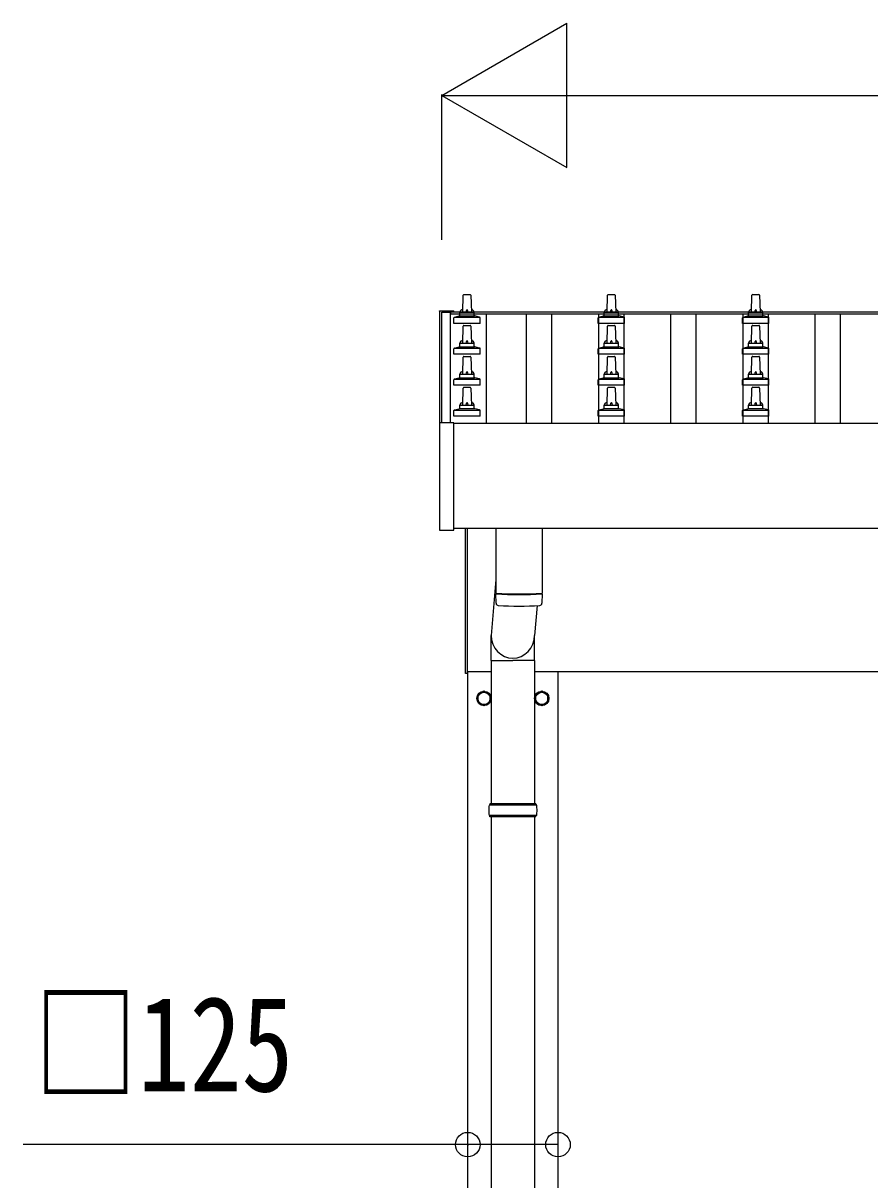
# Model space of a CAD drawing. Units: millimetres, scale not verified. Extents: x -16820 to 16820, y -11880 to 11880.
# Drawn here: x -15318 to -14145, y -3504 to -1902 of the extents above; entities that cross this region are included whole.
import ezdxf
from ezdxf.enums import TextEntityAlignment as Align

# ---------------------------------------------------------------- set-up
doc = ezdxf.new("R2010")
doc.units = ezdxf.units.MM
doc.header["$LTSCALE"] = 50
for name, color, linetype in [('0-5_YKK_13', 4, 'Continuous'), ('0-6_YKK_A1', 4, 'Continuous'), ('0-7_YKK_D', 6, 'Continuous')]:
    doc.layers.add(name, color=color, linetype=linetype)
doc.styles.add('ＭＳ ゴシック', font='')
doc.styles.get('ＭＳ ゴシック').set_extended_font_data('MS Gothic')

msp = doc.modelspace()

# ---------------------------------------------------------------- linework, layer by layer
at = {"layer": '0-5_YKK_13'}
for p, q in [((-14709.42, -2302.17), (-14708.69, -2278.64)), ((-14707.69, -2277.67), (-14699.15, -2277.67)), ((-14698.15, -2278.64), (-14697.42, -2302.17)), ((-14509.42, -2302.17), (-14508.69, -2278.64)), ((-14507.69, -2277.67), (-14499.15, -2277.67)), ((-14498.15, -2278.64), (-14497.42, -2302.17)), ((-14309.42, -2302.17), (-14308.69, -2278.64)), ((-14307.69, -2277.67), (-14299.15, -2277.67)), ((-14298.15, -2278.64), (-14297.42, -2302.17)), ((-14741.72, -2300.68), (-14741.72, -2301.28)), ((-14741.72, -2301.28), (-14741.72, -2455.84)), ((-14740.72, -2300.16), (-14722.72, -2300.16)), ((-14721.72, -2301.28), (-14721.72, -2300.68)), ((-14721.72, -2301.89), (-14721.72, -2301.28)), ((-14713.42, -2306.38), (-14713.42, -2302.17)), ((-14712.42, -2302.17), (-14694.42, -2302.17)), ((-14693.42, -2306.38), (-14693.42, -2302.17)), ((-14513.42, -2306.38), (-14513.42, -2302.17)), ((-14512.42, -2302.17), (-14494.42, -2302.17)), ((-14493.42, -2306.38), (-14493.42, -2302.17)), ((-14313.42, -2306.38), (-14313.42, -2302.17)), ((-14312.42, -2302.17), (-14294.42, -2302.17)), ((-14293.42, -2306.38), (-14293.42, -2302.17)), ((-14721.67, -2317.67), (-14721.67, -2309.95)), ((-14685.17, -2317.67), (-14721.67, -2317.67)), ((-14721.29, -2309.17), (-14685.55, -2309.17)), ((-14720.91, -2308.98), (-14714.19, -2307.35)), ((-14713.8, -2307.17), (-14693.04, -2307.17)), ((-14709.42, -2345.02), (-14708.69, -2321.5)), ((-14707.69, -2320.52), (-14699.15, -2320.52)), ((-14698.15, -2321.5), (-14697.42, -2345.02)), ((-14685.94, -2308.98), (-14692.66, -2307.35)), ((-14685.17, -2317.67), (-14685.17, -2309.95)), ((-14521.67, -2317.67), (-14521.67, -2309.95)), ((-14485.17, -2317.67), (-14521.67, -2317.67)), ((-14521.29, -2309.17), (-14485.55, -2309.17)), ((-14520.91, -2308.98), (-14514.19, -2307.35)), ((-14513.8, -2307.17), (-14493.04, -2307.17)), ((-14509.42, -2345.02), (-14508.69, -2321.5)), ((-14507.69, -2320.52), (-14499.15, -2320.52)), ((-14498.15, -2321.5), (-14497.42, -2345.02)), ((-14485.94, -2308.98), (-14492.66, -2307.35)), ((-14485.17, -2317.67), (-14485.17, -2309.95)), ((-14321.67, -2317.67), (-14321.67, -2309.95)), ((-14285.17, -2317.67), (-14321.67, -2317.67)), ((-14321.29, -2309.17), (-14285.55, -2309.17)), ((-14320.91, -2308.98), (-14314.19, -2307.35)), ((-14313.8, -2307.17), (-14293.04, -2307.17)), ((-14309.42, -2345.02), (-14308.69, -2321.5)), ((-14307.69, -2320.52), (-14299.15, -2320.52)), ((-14298.15, -2321.5), (-14297.42, -2345.02)), ((-14285.94, -2308.98), (-14292.66, -2307.35)), ((-14285.17, -2317.67), (-14285.17, -2309.95)), ((-14721.67, -2360.52), (-14721.67, -2352.81)), ((-14721.29, -2352.02), (-14685.55, -2352.02)), ((-14720.91, -2351.84), (-14714.19, -2350.21)), ((-14713.8, -2350.02), (-14693.04, -2350.02)), ((-14713.42, -2349.24), (-14713.42, -2345.02)), ((-14712.42, -2345.02), (-14694.42, -2345.02)), ((-14693.42, -2349.24), (-14693.42, -2345.02)), ((-14685.94, -2351.84), (-14692.66, -2350.21)), ((-14685.17, -2360.52), (-14685.17, -2352.81)), ((-14521.67, -2360.52), (-14521.67, -2352.81)), ((-14521.29, -2352.02), (-14485.55, -2352.02)), ((-14520.91, -2351.84), (-14514.19, -2350.21)), ((-14513.8, -2350.02), (-14493.04, -2350.02)), ((-14513.42, -2349.24), (-14513.42, -2345.02)), ((-14512.42, -2345.02), (-14494.42, -2345.02)), ((-14493.42, -2349.24), (-14493.42, -2345.02)), ((-14485.94, -2351.84), (-14492.66, -2350.21)), ((-14485.17, -2360.52), (-14485.17, -2352.81)), ((-14321.67, -2360.52), (-14321.67, -2352.81)), ((-14321.29, -2352.02), (-14285.55, -2352.02)), ((-14320.91, -2351.84), (-14314.19, -2350.21)), ((-14313.8, -2350.02), (-14293.04, -2350.02)), ((-14313.42, -2349.24), (-14313.42, -2345.02)), ((-14312.42, -2345.02), (-14294.42, -2345.02)), ((-14293.42, -2349.24), (-14293.42, -2345.02)), ((-14285.94, -2351.84), (-14292.66, -2350.21)), ((-14285.17, -2360.52), (-14285.17, -2352.81)), ((-14685.17, -2360.52), (-14721.67, -2360.52)), ((-14709.42, -2387.88), (-14708.69, -2364.36)), ((-14707.69, -2363.38), (-14699.15, -2363.38)), ((-14698.15, -2364.36), (-14697.42, -2387.88)), ((-14485.17, -2360.52), (-14521.67, -2360.52)), ((-14509.42, -2387.88), (-14508.69, -2364.36)), ((-14507.69, -2363.38), (-14499.15, -2363.38)), ((-14498.15, -2364.36), (-14497.42, -2387.88)), ((-14285.17, -2360.52), (-14321.67, -2360.52)), ((-14309.42, -2387.88), (-14308.69, -2364.36)), ((-14307.69, -2363.38), (-14299.15, -2363.38)), ((-14298.15, -2364.36), (-14297.42, -2387.88)), ((-14721.67, -2403.38), (-14721.67, -2395.67)), ((-14721.29, -2394.88), (-14685.55, -2394.88)), ((-14720.91, -2394.7), (-14714.19, -2393.07)), ((-14713.8, -2392.88), (-14693.04, -2392.88)), ((-14713.42, -2392.1), (-14713.42, -2387.88)), ((-14712.42, -2387.88), (-14694.42, -2387.88)), ((-14693.42, -2392.1), (-14693.42, -2387.88)), ((-14685.94, -2394.7), (-14692.66, -2393.07)), ((-14685.17, -2403.38), (-14685.17, -2395.67)), ((-14521.67, -2403.38), (-14521.67, -2395.67)), ((-14521.29, -2394.88), (-14485.55, -2394.88)), ((-14520.91, -2394.7), (-14514.19, -2393.07)), ((-14513.8, -2392.88), (-14493.04, -2392.88)), ((-14513.42, -2392.1), (-14513.42, -2387.88)), ((-14512.42, -2387.88), (-14494.42, -2387.88)), ((-14493.42, -2392.1), (-14493.42, -2387.88)), ((-14485.94, -2394.7), (-14492.66, -2393.07)), ((-14485.17, -2403.38), (-14485.17, -2395.67)), ((-14321.67, -2403.38), (-14321.67, -2395.67)), ((-14321.29, -2394.88), (-14285.55, -2394.88)), ((-14320.91, -2394.7), (-14314.19, -2393.07)), ((-14313.8, -2392.88), (-14293.04, -2392.88)), ((-14313.42, -2392.1), (-14313.42, -2387.88)), ((-14312.42, -2387.88), (-14294.42, -2387.88)), ((-14293.42, -2392.1), (-14293.42, -2387.88)), ((-14285.94, -2394.7), (-14292.66, -2393.07)), ((-14285.17, -2403.38), (-14285.17, -2395.67)), ((-14685.17, -2403.38), (-14721.67, -2403.38)), ((-14709.42, -2430.74), (-14708.69, -2407.21)), ((-14707.69, -2406.24), (-14699.15, -2406.24)), ((-14698.15, -2407.21), (-14697.42, -2430.74)), ((-14485.17, -2403.38), (-14521.67, -2403.38)), ((-14509.42, -2430.74), (-14508.69, -2407.21)), ((-14507.69, -2406.24), (-14499.15, -2406.24)), ((-14498.15, -2407.21), (-14497.42, -2430.74)), ((-14285.17, -2403.38), (-14321.67, -2403.38)), ((-14309.42, -2430.74), (-14308.69, -2407.21)), ((-14307.69, -2406.24), (-14299.15, -2406.24)), ((-14298.15, -2407.21), (-14297.42, -2430.74)), ((-14713.42, -2434.95), (-14713.42, -2430.74)), ((-14712.42, -2430.74), (-14694.42, -2430.74)), ((-14693.42, -2434.95), (-14693.42, -2430.74)), ((-14513.42, -2434.95), (-14513.42, -2430.74)), ((-14512.42, -2430.74), (-14494.42, -2430.74)), ((-14493.42, -2434.95), (-14493.42, -2430.74)), ((-14313.42, -2434.95), (-14313.42, -2430.74)), ((-14312.42, -2430.74), (-14294.42, -2430.74)), ((-14293.42, -2434.95), (-14293.42, -2430.74)), ((-14721.67, -2446.24), (-14721.67, -2438.53)), ((-14685.17, -2446.24), (-14721.67, -2446.24)), ((-14721.29, -2437.74), (-14685.55, -2437.74)), ((-14720.91, -2437.55), (-14714.19, -2435.92)), ((-14713.8, -2435.74), (-14693.04, -2435.74)), ((-14685.94, -2437.55), (-14692.66, -2435.92)), ((-14685.17, -2446.24), (-14685.17, -2438.53)), ((-14521.67, -2446.24), (-14521.67, -2438.53)), ((-14485.17, -2446.24), (-14521.67, -2446.24)), ((-14521.29, -2437.74), (-14485.55, -2437.74)), ((-14520.91, -2437.55), (-14514.19, -2435.92)), ((-14513.8, -2435.74), (-14493.04, -2435.74)), ((-14485.94, -2437.55), (-14492.66, -2435.92)), ((-14485.17, -2446.24), (-14485.17, -2438.53)), ((-14321.67, -2446.24), (-14321.67, -2438.53)), ((-14285.17, -2446.24), (-14321.67, -2446.24)), ((-14321.29, -2437.74), (-14285.55, -2437.74)), ((-14320.91, -2437.55), (-14314.19, -2435.92)), ((-14313.8, -2435.74), (-14293.04, -2435.74)), ((-14285.94, -2437.55), (-14292.66, -2435.92)), ((-14285.17, -2446.24), (-14285.17, -2438.53)), ((-14741.72, -2455.74), (-14741.72, -2603.74)), ((-14740.72, -2455.24), (-14741.22, -2455.24)), ((-14722.72, -2455.24), (-14740.72, -2455.24)), ((-14722.22, -2455.24), (-14722.72, -2455.24)), ((-14721.72, -2603.74), (-14721.72, -2455.74)), ((-14741.22, -2604.24), (-14722.22, -2604.24)), ((-14705.42, -2802.5), (-14705.42, -2601.63)), ((-14703.42, -2601.63), (-14703.42, -2802.5)), ((-14663.42, -2601.63), (-14663.42, -2691.27)), ((-14599.42, -2601.63), (-14599.42, -2691.27)), ((-14663.42, -2672.45), (-14669.98, -2749.76)), ((-14663.22, -2705.25), (-14663.45, -2692.26)), ((-14658.95, -2691.54), (-14658.93, -2692.54)), ((-14603.9, -2691.54), (-14603.91, -2692.54)), ((-14599.39, -2692.26), (-14599.62, -2705.25)), ((-14606.43, -2708.61), (-14609.86, -2749.76)), ((-14670.07, -2784.43), (-14670.07, -2749.76)), ((-14609.77, -2784.43), (-14609.77, -2749.76)), ((-14670.07, -2784.43), (-14639.92, -2784.43)), ((-14669.92, -2784.43), (-14669.92, -2983.01)), ((-14609.77, -2784.43), (-14639.92, -2784.43)), ((-14609.92, -2784.43), (-14609.92, -2983.01)), ((-14703.42, -2802.5), (-14705.42, -2802.5)), ((-14671.32, -2836.75), (-14671.42, -2836.75)), ((-14671.32, -2837.25), (-14671.42, -2837.25)), ((-14591.32, -2836.75), (-14591.42, -2836.75)), ((-14591.32, -2837.25), (-14591.42, -2837.25)), ((-14606.92, -2985.01), (-14672.92, -2985.01)), ((-14607.92, -2983.01), (-14671.92, -2983.01)), ((-14671.92, -2983.01), (-14671.92, -2985.01)), ((-14607.92, -2983.01), (-14607.92, -2985.01)), ((-14606.92, -2999.01), (-14672.92, -2999.01)), ((-14671.92, -3001.01), (-14671.92, -2999.01)), ((-14607.92, -3001.01), (-14671.92, -3001.01)), ((-14669.92, -3001.01), (-14669.92, -3968.5)), ((-14609.92, -3001.01), (-14609.92, -3968.5)), ((-14607.92, -3001.01), (-14607.92, -2999.01))]:
    msp.add_line(p, q, dxfattribs=at)
for points in [[(-14741.72, -2300.68), (-14741.69, -2300.49), (-14741.61, -2300.36), (-14741.52, -2300.28), (-14741.44, -2300.22), (-14741.36, -2300.19), (-14741.31, -2300.18), (-14741.27, -2300.18), (-14741.23, -2300.17), (-14741.04, -2300.16), (-14740.86, -2300.16), (-14740.72, -2300.16)], [(-14722.72, -2300.16), (-14722.53, -2300.16), (-14722.36, -2300.17), (-14722.22, -2300.17), (-14722.15, -2300.18), (-14722.09, -2300.19), (-14722, -2300.23), (-14721.87, -2300.33), (-14721.78, -2300.46), (-14721.77, -2300.48)]]:
    msp.add_lwpolyline(points, dxfattribs=at)
for points in [[(-14679.92, -2827.19), (-14688.42, -2832.09), (-14688.42, -2841.91), (-14679.92, -2846.81), (-14671.42, -2841.91), (-14671.42, -2832.09)], [(-14599.92, -2827.19), (-14608.42, -2832.09), (-14608.42, -2841.91), (-14599.92, -2846.81), (-14591.42, -2841.91), (-14591.42, -2832.09)]]:
    msp.add_lwpolyline(points, close=True, dxfattribs=at)
for centre, radius in [((-14679.92, -2837), 10), ((-14679.92, -2837), 8.5), ((-14599.92, -2837), 10), ((-14599.92, -2837), 8.5)]:
    msp.add_circle(centre, radius, dxfattribs=at)
for centre, radius, start, end in [((-14707.69, -2278.67), 1, 90, 178.60509), ((-14699.15, -2278.67), 1, 1.39491, 90), ((-14507.69, -2278.67), 1, 90, 178.60509), ((-14499.15, -2278.67), 1, 1.39491, 90), ((-14307.69, -2278.67), 1, 90, 178.60509), ((-14299.15, -2278.67), 1, 1.39491, 90), ((-14722.22, -2300.68), 0.499, 0.00068, 23.5008), ((-14714.42, -2306.38), 1, 283.62699, 0), ((-14709.34, -2302.8), 4.13, 90, 171.17633), ((-14712.42, -2303.17), 1, 90, 180), ((-14700.09, -2302.17), 4.83, 133.60282, 180), ((-14706.75, -2302.17), 4.83, 0, 46.39718), ((-14697.51, -2302.8), 4.13, 8.82367, 90), ((-14694.42, -2303.17), 1, 0, 90), ((-14692.42, -2306.38), 1, 180, 256.37301), ((-14514.42, -2306.38), 1, 283.62699, 0), ((-14509.34, -2302.8), 4.13, 90, 171.17633), ((-14512.42, -2303.17), 1, 90, 180), ((-14500.09, -2302.17), 4.83, 133.60282, 180), ((-14506.75, -2302.17), 4.83, 0, 46.39718), ((-14497.51, -2302.8), 4.13, 8.82367, 90), ((-14494.42, -2303.17), 1, 0, 90), ((-14492.42, -2306.38), 1, 180, 256.37301), ((-14314.42, -2306.38), 1, 283.62699, 0), ((-14309.34, -2302.8), 4.13, 90, 171.17633), ((-14312.42, -2303.17), 1, 90, 180), ((-14300.09, -2302.17), 4.83, 133.60282, 180), ((-14306.75, -2302.17), 4.83, 0, 46.39718), ((-14297.51, -2302.8), 4.13, 8.82367, 90), ((-14294.42, -2303.17), 1, 0, 90), ((-14292.42, -2306.38), 1, 180, 256.37301), ((-14720.67, -2309.95), 1, 103.62699, 180), ((-14707.69, -2321.52), 1, 90, 178.60509), ((-14699.15, -2321.52), 1, 1.39491, 90), ((-14686.17, -2309.95), 1, 0, 76.37301), ((-14520.67, -2309.95), 1, 103.62699, 180), ((-14507.69, -2321.52), 1, 90, 178.60509), ((-14499.15, -2321.52), 1, 1.39491, 90), ((-14486.17, -2309.95), 1, 0, 76.37301), ((-14320.67, -2309.95), 1, 103.62699, 180), ((-14307.69, -2321.52), 1, 90, 178.60509), ((-14299.15, -2321.52), 1, 1.39491, 90), ((-14286.17, -2309.95), 1, 0, 76.37301), ((-14720.67, -2352.81), 1, 103.62699, 180), ((-14714.42, -2349.24), 1, 283.62699, 0), ((-14709.34, -2345.66), 4.13, 90, 171.17633), ((-14712.42, -2346.02), 1, 90, 180), ((-14700.09, -2345.02), 4.83, 133.60282, 180), ((-14706.75, -2345.02), 4.83, 0, 46.39718), ((-14697.51, -2345.66), 4.13, 8.82367, 90), ((-14694.42, -2346.02), 1, 0, 90), ((-14692.42, -2349.24), 1, 180, 256.37301), ((-14686.17, -2352.81), 1, 0, 76.37301), ((-14520.67, -2352.81), 1, 103.62699, 180), ((-14514.42, -2349.24), 1, 283.62699, 0), ((-14509.34, -2345.66), 4.13, 90, 171.17633), ((-14512.42, -2346.02), 1, 90, 180), ((-14500.09, -2345.02), 4.83, 133.60282, 180), ((-14506.75, -2345.02), 4.83, 0, 46.39718), ((-14497.51, -2345.66), 4.13, 8.82367, 90), ((-14494.42, -2346.02), 1, 0, 90), ((-14492.42, -2349.24), 1, 180, 256.37301), ((-14486.17, -2352.81), 1, 0, 76.37301), ((-14320.67, -2352.81), 1, 103.62699, 180), ((-14314.42, -2349.24), 1, 283.62699, 0), ((-14309.34, -2345.66), 4.13, 90, 171.17633), ((-14312.42, -2346.02), 1, 90, 180), ((-14300.09, -2345.02), 4.83, 133.60282, 180), ((-14306.75, -2345.02), 4.83, 0, 46.39718), ((-14297.51, -2345.66), 4.13, 8.82367, 90), ((-14294.42, -2346.02), 1, 0, 90), ((-14292.42, -2349.24), 1, 180, 256.37301), ((-14286.17, -2352.81), 1, 0, 76.37301), ((-14707.69, -2364.38), 1, 90, 178.60509), ((-14699.15, -2364.38), 1, 1.39491, 90), ((-14507.69, -2364.38), 1, 90, 178.60509), ((-14499.15, -2364.38), 1, 1.39491, 90), ((-14307.69, -2364.38), 1, 90, 178.60509), ((-14299.15, -2364.38), 1, 1.39491, 90), ((-14709.34, -2388.52), 4.13, 90, 171.17633), ((-14700.09, -2387.88), 4.83, 133.60282, 180), ((-14706.75, -2387.88), 4.83, 0, 46.39718), ((-14697.51, -2388.52), 4.13, 8.82367, 90), ((-14509.34, -2388.52), 4.13, 90, 171.17633), ((-14500.09, -2387.88), 4.83, 133.60282, 180), ((-14506.75, -2387.88), 4.83, 0, 46.39718), ((-14497.51, -2388.52), 4.13, 8.82367, 90), ((-14309.34, -2388.52), 4.13, 90, 171.17633), ((-14300.09, -2387.88), 4.83, 133.60282, 180), ((-14306.75, -2387.88), 4.83, 0, 46.39718), ((-14297.51, -2388.52), 4.13, 8.82367, 90), ((-14720.67, -2395.67), 1, 103.62699, 180), ((-14714.42, -2392.1), 1, 283.62699, 0), ((-14712.42, -2388.88), 1, 90, 180), ((-14694.42, -2388.88), 1, 0, 90), ((-14692.42, -2392.1), 1, 180, 256.37301), ((-14686.17, -2395.67), 1, 0, 76.37301), ((-14520.67, -2395.67), 1, 103.62699, 180), ((-14514.42, -2392.1), 1, 283.62699, 0), ((-14512.42, -2388.88), 1, 90, 180), ((-14494.42, -2388.88), 1, 0, 90), ((-14492.42, -2392.1), 1, 180, 256.37301), ((-14486.17, -2395.67), 1, 0, 76.37301), ((-14320.67, -2395.67), 1, 103.62699, 180), ((-14314.42, -2392.1), 1, 283.62699, 0), ((-14312.42, -2388.88), 1, 90, 180), ((-14294.42, -2388.88), 1, 0, 90), ((-14292.42, -2392.1), 1, 180, 256.37301), ((-14286.17, -2395.67), 1, 0, 76.37301), ((-14707.69, -2407.24), 1, 90, 178.60509), ((-14699.15, -2407.24), 1, 1.39491, 90), ((-14507.69, -2407.24), 1, 90, 178.60509), ((-14499.15, -2407.24), 1, 1.39491, 90), ((-14307.69, -2407.24), 1, 90, 178.60509), ((-14299.15, -2407.24), 1, 1.39491, 90), ((-14709.34, -2431.37), 4.13, 90, 171.17633), ((-14712.42, -2431.74), 1, 90, 180), ((-14700.09, -2430.74), 4.83, 133.60282, 180), ((-14706.75, -2430.74), 4.83, 0, 46.39718), ((-14697.51, -2431.37), 4.13, 8.82367, 90), ((-14694.42, -2431.74), 1, 0, 90), ((-14509.34, -2431.37), 4.13, 90, 171.17633), ((-14512.42, -2431.74), 1, 90, 180), ((-14500.09, -2430.74), 4.83, 133.60282, 180), ((-14506.75, -2430.74), 4.83, 0, 46.39718), ((-14497.51, -2431.37), 4.13, 8.82367, 90), ((-14494.42, -2431.74), 1, 0, 90), ((-14309.34, -2431.37), 4.13, 90, 171.17633), ((-14312.42, -2431.74), 1, 90, 180), ((-14300.09, -2430.74), 4.83, 133.60282, 180), ((-14306.75, -2430.74), 4.83, 0, 46.39718), ((-14297.51, -2431.37), 4.13, 8.82367, 90), ((-14294.42, -2431.74), 1, 0, 90), ((-14720.67, -2438.53), 1, 103.62699, 180), ((-14714.42, -2434.95), 1, 283.62699, 0), ((-14692.42, -2434.95), 1, 180, 256.37301), ((-14686.17, -2438.53), 1, 0, 76.37301), ((-14520.67, -2438.53), 1, 103.62699, 180), ((-14514.42, -2434.95), 1, 283.62699, 0), ((-14492.42, -2434.95), 1, 180, 256.37301), ((-14486.17, -2438.53), 1, 0, 76.37301), ((-14320.67, -2438.53), 1, 103.62699, 180), ((-14314.42, -2434.95), 1, 283.62699, 0), ((-14292.42, -2434.95), 1, 180, 256.37301), ((-14286.17, -2438.53), 1, 0, 76.37301), ((-14741.22, -2455.74), 0.5, 90, 180), ((-14722.22, -2455.74), 0.5, 0, 90), ((-14741.22, -2603.74), 0.5, 180, 270), ((-14722.22, -2603.74), 0.5, 270, 0), ((-14631.42, -2211.53), 480.8, 266.18381, 273.81619), ((-14631.42, -2212.53), 480.8, 266.18381, 273.81619), ((-14659.8, -2705.01), 3.43, 183.91307, 262.91645), ((-14603.04, -2705.01), 3.43, 277.00994, 356.09787), ((-14631.43, -2189.55), 519.67, 266.82357, 273.17802), ((-14679.92, -2837), 8.6, 111.25399, 128.74601), ((-14679.92, -2837), 8.6, 51.25399, 68.74601), ((-14599.92, -2837), 8.6, 111.25399, 128.74601), ((-14599.92, -2837), 8.6, 51.25399, 68.74601), ((-14679.92, -2837), 8.6, 171.25399, 188.74601), ((-14679.92, -2837), 8.6, 231.25399, 248.74601), ((-14679.92, -2837), 8.6, 291.25399, 308.74601), ((-14679.92, -2837), 8.6, 1.66581, 8.74601), ((-14679.92, -2837), 8.6, 351.25399, 358.33419), ((-14599.92, -2837), 8.6, 171.25399, 188.74601), ((-14599.92, -2837), 8.6, 231.25399, 248.74601), ((-14599.92, -2837), 8.6, 291.25399, 308.74601), ((-14599.92, -2837), 8.6, 1.66581, 8.74601), ((-14599.92, -2837), 8.6, 351.25399, 358.33419), ((-14624.17, -2992.01), 49.25, 171.82876, 180.00002), ((-14624.17, -2992.01), 49.25, 180.00002, 188.17127), ((-14655.67, -2992.01), 49.25, 359.99998, 8.17124), ((-14655.67, -2992.01), 49.25, 351.82873, 359.99998)]:
    msp.add_arc(centre, radius, start, end, dxfattribs=at)
msp.add_ellipse((-14639.92, -2749.76), major_axis=(0, -31.56), ratio=0.952301, start_param=4.712389, end_param=7.8539816, dxfattribs=at)
at = {"layer": '0-6_YKK_A1'}
for p, q in [((-14738.42, -2302.31), (-14726.42, -2302.31)), ((-14738.42, -2455.24), (-14738.42, -2302.31)), ((-14726.42, -2301.89), (-9280.42, -2301.89)), ((-14726.42, -2301.89), (-14726.42, -2304.4)), ((-14726.42, -2455.24), (-14726.42, -2302.31)), ((-14726.42, -2304.4), (-9280.42, -2304.4)), ((-14676.92, -2304.4), (-14676.92, -2455.97)), ((-14620.92, -2455.97), (-14620.92, -2304.4)), ((-14585.92, -2455.97), (-14585.92, -2304.4)), ((-14520.92, -2455.97), (-14520.92, -2304.4)), ((-14485.92, -2455.97), (-14485.92, -2304.4)), ((-14420.92, -2455.97), (-14420.92, -2304.4)), ((-14385.92, -2455.97), (-14385.92, -2304.4)), ((-14320.92, -2455.97), (-14320.92, -2304.4)), ((-14285.92, -2455.97), (-14285.92, -2304.4)), ((-14220.92, -2455.97), (-14220.92, -2304.4)), ((-14185.92, -2455.97), (-14185.92, -2304.4)), ((-14721.72, -2455.97), (-9285.12, -2455.97)), ((-9285.12, -2601.63), (-14721.72, -2601.63)), ((-14703.42, -2800), (-14670.07, -2800)), ((-14702.42, -5600), (-14702.42, -2800)), ((-14609.77, -2800), (-9397.07, -2800)), ((-14577.42, -2800), (-14577.42, -5600))]:
    msp.add_line(p, q, dxfattribs=at)
at = {"layer": '0-7_YKK_D'}
for p, q in [((-14738.42, -2001.89), (-14565.22, -1901.89)), ((-14565.22, -2101.89), (-14565.22, -1901.89)), ((-14738.42, -2201.89), (-14738.42, -2000.89)), ((-14738.42, -2001.89), (-14565.22, -2101.89)), ((-14738.42, -2001.89), (-14392.01, -2001.89)), ((-14538.42, -2001.89), (-9468.42, -2001.89)), ((-14702.42, -3455), (-14702.42, -3456))]:
    msp.add_line(p, q, dxfattribs=at)
msp.add_lwpolyline([(-14577.42, -3455), (-14702.42, -3455), (-15318.42, -3455)], dxfattribs=at)
for centre in [(-14702.42, -3455), (-14577.42, -3455)]:
    msp.add_circle(centre, 17, dxfattribs=at)

# ---------------------------------------------------------------- texts
at = {"layer": '0-7_YKK_D', "style": 'ＭＳ ゴシック', "width": 0.8}
msp.add_text('□125', height=132, dxfattribs=at).set_placement((-15303.62, -3421), align=Align.BOTTOM_LEFT)

doc.saveas('drawing.dxf')
